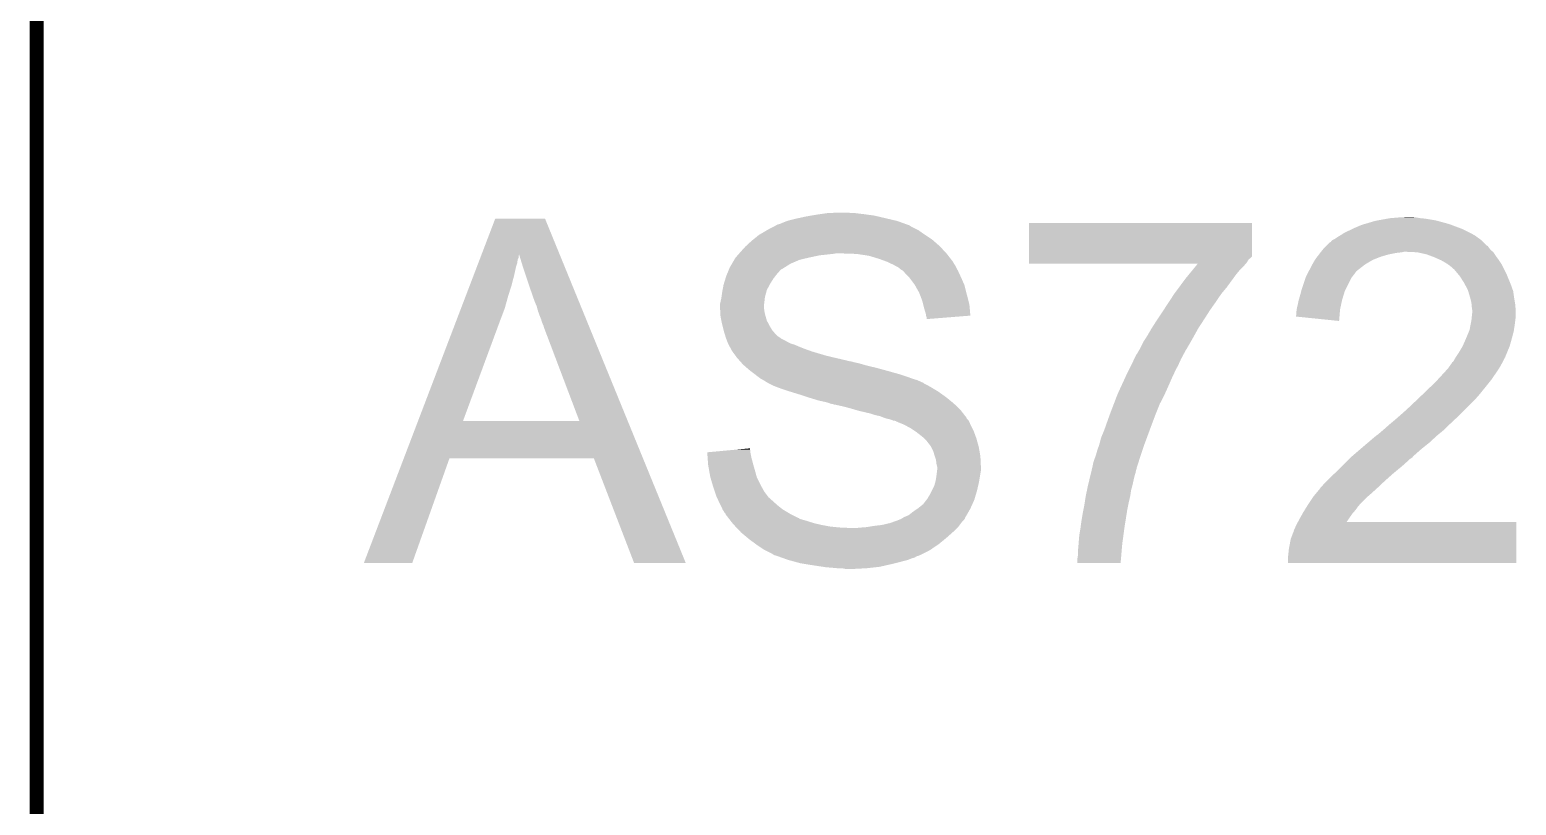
# Model space of a CAD drawing. Extents: x -1.4 to 24.2, y -3.9 to 53.4.
# Drawn here: x -1.35 to 14.81, y 26.19 to 34.62 of the extents above; entities that cross this region are included whole.
import ezdxf

# ---------------------------------------------------------------- set-up
doc = ezdxf.new("R2010")
doc.units = 0
doc.layers.add('SPECTRAL_CLICK_V100_GKO', color=9, linetype='CONTINUOUS')
doc.layers.add('SPECTRAL_CLICK_V100_GTO', color=11, linetype='CONTINUOUS')

msp = doc.modelspace()

# ---------------------------------------------------------------- linework, layer by layer
at = {"layer": 'SPECTRAL_CLICK_V100_GKO', "const_width": 0.1524}
msp.add_lwpolyline([(-1.27, -3.81), (-1.27, 39.32682)], dxfattribs=at)
at = {"layer": 'SPECTRAL_CLICK_V100_GTO'}
for points in [[(3.565166, 32.181652), (3.71349, 32.570406), (4.413382, 32.181652), (4.254504, 32.570406)], [(3.71349, 32.570406), (3.713496, 32.57042), (4.254504, 32.570406), (3.713496, 32.57042)], [(6.67766, 32.45104), (6.7407, 32.48406), (8.300718, 32.45104), (8.234682, 32.48406)], [(6.7407, 32.48406), (6.7601, 32.494222), (8.234682, 32.48406), (8.21944, 32.494222)], [(6.7601, 32.494222), (6.77464, 32.501838), (8.21944, 32.494222), (8.206744, 32.501838)], [(6.77464, 32.501838), (6.774644, 32.50184), (8.206744, 32.501838), (8.201664, 32.50184)], [(6.774644, 32.50184), (6.784344, 32.50692), (8.201664, 32.50184), (8.18762, 32.50692)], [(6.784344, 32.50692), (6.789424, 32.506922), (8.18762, 32.50692), (8.187614, 32.506922)], [(6.789424, 32.506922), (6.802118, 32.512), (8.187614, 32.506922), (8.173574, 32.512)], [(6.802118, 32.512), (6.817358, 32.51708), (8.173574, 32.512), (8.159528, 32.51708)], [(6.817358, 32.51708), (6.84022, 32.52724), (8.159528, 32.51708), (8.131436, 32.52724)], [(6.84022, 32.52724), (6.865618, 32.5374), (8.131436, 32.52724), (8.103344, 32.5374)], [(6.865618, 32.5374), (6.888476, 32.545018), (8.103344, 32.5374), (8.08228, 32.545018)], [(6.888476, 32.545018), (6.90372, 32.550098), (8.08228, 32.545018), (8.060692, 32.550098)], [(6.90372, 32.550098), (6.985, 32.57042), (8.060692, 32.550098), (7.97433, 32.57042)], [(6.985, 32.57042), (7.008142, 32.5755), (7.97433, 32.57042), (7.95274, 32.5755)], [(7.008142, 32.5755), (7.08914, 32.59328), (7.95274, 32.5755), (7.87677, 32.59328)], [(7.08914, 32.59328), (7.14756, 32.60344), (7.87677, 32.59328), (7.833358, 32.60344)], [(7.14756, 32.60344), (7.20598, 32.6136), (7.833358, 32.60344), (7.758854, 32.6136)], [(7.20598, 32.6136), (7.24154, 32.61868), (7.758854, 32.6136), (7.7216, 32.61868)], [(7.24154, 32.61868), (7.330442, 32.63138), (7.7216, 32.61868), (7.61746, 32.63138)], [(7.330442, 32.63138), (7.47268, 32.63646), (7.579362, 32.63138), (7.54126, 32.63646)], [(9.514842, 32.158934), (9.51486, 32.522138), (11.937994, 32.158934), (11.938, 32.522138)], [(9.51486, 32.522138), (9.514862, 32.52216), (11.938, 32.522138), (9.514862, 32.52216)], [(13.06322, 32.4739), (13.12926, 32.501842), (14.18082, 32.4739), (14.106308, 32.501842)], [(13.12926, 32.501842), (13.163546, 32.512), (14.106308, 32.501842), (14.07922, 32.512)], [(13.163546, 32.512), (13.19784, 32.52216), (14.07922, 32.512), (14.041968, 32.52216)], [(13.19784, 32.52216), (13.27404, 32.54502), (14.041968, 32.52216), (13.958148, 32.54502)], [(13.27404, 32.54502), (13.301132, 32.5501), (13.958148, 32.54502), (13.93952, 32.5501)], [(13.301132, 32.5501), (13.35532, 32.56026), (13.93952, 32.5501), (13.8811, 32.56026)], [(13.35532, 32.56026), (13.412892, 32.57042), (13.8811, 32.56026), (13.82014, 32.57042)], [(13.412892, 32.57042), (13.441678, 32.5755), (13.82014, 32.57042), (13.766798, 32.5755)], [(13.441678, 32.5755), (13.53312, 32.58312), (13.766798, 32.5755), (13.72362, 32.58312)], [(13.53312, 32.58312), (13.632178, 32.5882), (13.72362, 32.58312), (13.68552, 32.5882)], [(6.439344, 32.273242), (6.49732, 32.326578), (8.54202, 32.273242), (8.481066, 32.326578)], [(6.49732, 32.326578), (6.519204, 32.34436), (8.481066, 32.326578), (8.460742, 32.34436)], [(6.519204, 32.34436), (6.578602, 32.392622), (8.460742, 32.34436), (8.3872, 32.392622)], [(6.578602, 32.392622), (6.587212, 32.3977), (8.3872, 32.392622), (8.37946, 32.3977)], [(6.587212, 32.3977), (6.669042, 32.445958), (8.37946, 32.3977), (8.31088, 32.445958)], [(6.669042, 32.445958), (6.67766, 32.45104), (8.31088, 32.445958), (8.300718, 32.45104)], [(12.781284, 32.31134), (12.793982, 32.316422), (14.45641, 32.31134), (14.451098, 32.316422)], [(12.793982, 32.316422), (12.809222, 32.334202), (14.451098, 32.316422), (14.43251, 32.334202)], [(12.809222, 32.334202), (12.818528, 32.339278), (14.43251, 32.334202), (14.427202, 32.339278)], [(12.818528, 32.339278), (12.83716, 32.34944), (14.427202, 32.339278), (14.413298, 32.34944)], [(12.83716, 32.34944), (12.867638, 32.36976), (14.413298, 32.34944), (14.385492, 32.36976)], [(12.867638, 32.36976), (12.897272, 32.38754), (14.385492, 32.36976), (14.361162, 32.38754)], [(12.897272, 32.38754), (12.90574, 32.39262), (14.361162, 32.38754), (14.35168, 32.39262)], [(12.90574, 32.39262), (12.94892, 32.42056), (14.35168, 32.39262), (14.299524, 32.42056)], [(12.94892, 32.42056), (12.960096, 32.42564), (14.299524, 32.42056), (14.29004, 32.42564)], [(12.960096, 32.42564), (13.0048, 32.44596), (14.29004, 32.42564), (14.247838, 32.44596)], [(13.0048, 32.44596), (13.031354, 32.45866), (14.247838, 32.44596), (14.22146, 32.45866)], [(13.031354, 32.45866), (13.06322, 32.4739), (14.22146, 32.45866), (14.18082, 32.4739)], [(3.550686, 32.143704), (3.559408, 32.166564), (3.96748, 32.143704), (3.967482, 32.166564)], [(3.559408, 32.166564), (3.563284, 32.176724), (3.967482, 32.166564), (3.97256, 32.176724)], [(3.563284, 32.176724), (3.565166, 32.181652), (3.97256, 32.176724), (3.972564, 32.181652)], [(4.01066, 32.05734), (3.972564, 32.181652), (4.464186, 32.05734), (4.413382, 32.181652)], [(6.328116, 32.14878), (6.34746, 32.17164), (7.13232, 32.14878), (7.239, 32.17164)], [(6.34746, 32.17164), (6.356424, 32.1818), (7.239, 32.17164), (7.33552, 32.1818)], [(6.356424, 32.1818), (6.360906, 32.18688), (7.33552, 32.1818), (7.381242, 32.18688)], [(6.360906, 32.18688), (6.365388, 32.19196), (7.381242, 32.18688), (7.411718, 32.19196)], [(6.365388, 32.19196), (6.38556, 32.21482), (8.618218, 32.19196), (8.596788, 32.21482)], [(6.38556, 32.21482), (6.43382, 32.26816), (8.596788, 32.21482), (8.546786, 32.26816)], [(6.43382, 32.26816), (6.439344, 32.273242), (8.546786, 32.26816), (8.54202, 32.273242)], [(7.640318, 32.18688), (7.48792, 32.19196), (8.62217, 32.18688), (8.618218, 32.19196)], [(7.774938, 32.16656), (7.640318, 32.18688), (8.637974, 32.16656), (8.62217, 32.18688)], [(7.88416, 32.13354), (7.774938, 32.16656), (8.663656, 32.13354), (8.637974, 32.16656)], [(9.514842, 32.1437), (9.514842, 32.158934), (11.92276, 32.1437), (11.937994, 32.158934)], [(12.62634, 32.12846), (12.649506, 32.158942), (13.26678, 32.12846), (13.34516, 32.158942)], [(12.649506, 32.158942), (12.666878, 32.1818), (13.34516, 32.158942), (13.42644, 32.1818)], [(12.666878, 32.1818), (12.6746, 32.19196), (13.42644, 32.1818), (13.47724, 32.19196)], [(12.6746, 32.19196), (12.67862, 32.19704), (13.47724, 32.19196), (13.502642, 32.19704)], [(12.67862, 32.19704), (12.684654, 32.20466), (13.502642, 32.19704), (13.56614, 32.20466)], [(12.684654, 32.20466), (12.688674, 32.20974), (13.56614, 32.20466), (13.588998, 32.20974)], [(12.688674, 32.20974), (12.704762, 32.23006), (14.556232, 32.20974), (14.53388, 32.23006)], [(12.704762, 32.23006), (12.722858, 32.252918), (14.53388, 32.23006), (14.513562, 32.252918)], [(12.722858, 32.252918), (12.72286, 32.25292), (14.513562, 32.252918), (14.513562, 32.25292)], [(12.72286, 32.25292), (12.743174, 32.273234), (14.513562, 32.25292), (14.50086, 32.273234)], [(12.743174, 32.273234), (12.748258, 32.278318), (14.50086, 32.273234), (14.490704, 32.278318)], [(12.748258, 32.278318), (12.753342, 32.2834), (14.490704, 32.278318), (14.48562, 32.2834)], [(12.753342, 32.2834), (12.781284, 32.31134), (14.48562, 32.2834), (14.45641, 32.31134)], [(13.733778, 32.20466), (13.61948, 32.20974), (14.561818, 32.20466), (14.556232, 32.20974)], [(13.733788, 32.204658), (13.733778, 32.20466), (14.56182, 32.204658), (14.561818, 32.20466)], [(13.837918, 32.1818), (13.733788, 32.204658), (14.57706, 32.1818), (14.56182, 32.204658)], [(13.877778, 32.16656), (13.837918, 32.1818), (14.58722, 32.16656), (14.57706, 32.1818)], [(13.92428, 32.14878), (13.877778, 32.16656), (14.60026, 32.14878), (14.58722, 32.16656)], [(3.47897, 31.95574), (3.513858, 32.04718), (3.91922, 31.95574), (3.939542, 32.04718)], [(3.513858, 32.04718), (3.528396, 32.085282), (3.939542, 32.04718), (3.95224, 32.085282)], [(3.528396, 32.085282), (3.542932, 32.123382), (3.95224, 32.085282), (3.957322, 32.123382)], [(3.542932, 32.123382), (3.550686, 32.143704), (3.957322, 32.123382), (3.96748, 32.143704)], [(4.09702, 31.79826), (4.01066, 32.05734), (4.570066, 31.79826), (4.464186, 32.05734)], [(6.230206, 31.960822), (6.245652, 31.99892), (6.7691, 31.960822), (6.80212, 31.99892)], [(6.245652, 31.99892), (6.25389, 32.019238), (6.80212, 31.99892), (6.82244, 32.019238)], [(6.25389, 32.019238), (6.25595, 32.02432), (6.82244, 32.019238), (6.8326, 32.02432)], [(6.25595, 32.02432), (6.2611, 32.037022), (6.8326, 32.02432), (6.853384, 32.037022)], [(6.2611, 32.037022), (6.269988, 32.05226), (6.853384, 32.037022), (6.87832, 32.05226)], [(6.269988, 32.05226), (6.286284, 32.080198), (6.87832, 32.05226), (6.9215, 32.080198)], [(6.286284, 32.080198), (6.311472, 32.123378), (6.9215, 32.080198), (7.023098, 32.123378)], [(6.311472, 32.123378), (6.31444, 32.128464), (7.023098, 32.123378), (7.044966, 32.128464)], [(6.31444, 32.128464), (6.314446, 32.133546), (7.044966, 32.128464), (7.066816, 32.133546)], [(6.314446, 32.133546), (6.31952, 32.13862), (7.066816, 32.133546), (7.088634, 32.13862)], [(6.31952, 32.13862), (6.328116, 32.14878), (7.088634, 32.13862), (7.13232, 32.14878)], [(7.975598, 32.10052), (7.88416, 32.13354), (8.689338, 32.10052), (8.663656, 32.13354)], [(7.975608, 32.100516), (7.975598, 32.10052), (8.68934, 32.100516), (8.689338, 32.10052)], [(7.986162, 32.095434), (7.975608, 32.100516), (8.689346, 32.095434), (8.68934, 32.100516)], [(7.996706, 32.090358), (7.986162, 32.095434), (8.694422, 32.090358), (8.689346, 32.095434)], [(8.03363, 32.07258), (7.996706, 32.090358), (8.70458, 32.07258), (8.694422, 32.090358)], [(8.04418, 32.0675), (8.03363, 32.07258), (8.707968, 32.0675), (8.70458, 32.07258)], [(8.062808, 32.05734), (8.04418, 32.0675), (8.71474, 32.05734), (8.707968, 32.0675)], [(8.100058, 32.037022), (8.062808, 32.05734), (8.725384, 32.037022), (8.71474, 32.05734)], [(8.125458, 32.014164), (8.100058, 32.037022), (8.737358, 32.014164), (8.725384, 32.037022)], [(8.138156, 32.009082), (8.125458, 32.014164), (8.74002, 32.009082), (8.737358, 32.014164)], [(8.143068, 32.004002), (8.138156, 32.009082), (8.74268, 32.004002), (8.74002, 32.009082)], [(8.211818, 31.93288), (8.143068, 32.004002), (8.7757, 31.93288), (8.74268, 32.004002)], [(9.51484, 32.090358), (9.514842, 32.123378), (11.87958, 32.090358), (11.899898, 32.123378)], [(9.51484, 32.080222), (9.51484, 32.090358), (11.870794, 32.080222), (11.87958, 32.090358)], [(11.348674, 32.0802), (9.51484, 32.080222), (11.870776, 32.0802), (11.870794, 32.080222)], [(9.514842, 32.123378), (9.514842, 32.1437), (11.899898, 32.123378), (11.92276, 32.1437)], [(11.24633, 31.95574), (11.29019, 32.009078), (11.7602, 31.95574), (11.803378, 32.009078)], [(11.29019, 32.009078), (11.325698, 32.05226), (11.803378, 32.009078), (11.846562, 32.05226)], [(11.325698, 32.05226), (11.348674, 32.0802), (11.846562, 32.05226), (11.870776, 32.0802)], [(12.541622, 31.97098), (12.555864, 31.998918), (13.05306, 31.97098), (13.073378, 31.998918)], [(12.555864, 31.998918), (12.561046, 32.00908), (13.073378, 31.998918), (13.08608, 32.00908)], [(12.561046, 32.00908), (12.58824, 32.06242), (13.08608, 32.00908), (13.154354, 32.06242)], [(12.58824, 32.06242), (12.5941, 32.07258), (13.154354, 32.06242), (13.16736, 32.07258)], [(12.5941, 32.07258), (12.623408, 32.12338), (13.16736, 32.07258), (13.253718, 32.12338)], [(12.623408, 32.12338), (12.62634, 32.12846), (13.253718, 32.12338), (13.26678, 32.12846)], [(13.969608, 32.12846), (13.92428, 32.14878), (14.61516, 32.12846), (14.60026, 32.14878)], [(13.997938, 32.11576), (13.969608, 32.12846), (14.62385, 32.11576), (14.61516, 32.12846)], [(14.0589, 32.080202), (13.997938, 32.11576), (14.64818, 32.080202), (14.62385, 32.11576)], [(14.058904, 32.0802), (14.0589, 32.080202), (14.64818, 32.0802), (14.64818, 32.080202)], [(14.097002, 32.052258), (14.058904, 32.0802), (14.662494, 32.052258), (14.64818, 32.0802)], [(14.1224, 32.0294), (14.097002, 32.052258), (14.674202, 32.0294), (14.662494, 32.052258)], [(14.135098, 32.019242), (14.1224, 32.0294), (14.679404, 32.019242), (14.674202, 32.0294)], [(14.171082, 31.976062), (14.135098, 32.019242), (14.70152, 31.976062), (14.679404, 32.019242)], [(3.391752, 31.72714), (3.4373, 31.84652), (3.85318, 31.72714), (3.89128, 31.84652)], [(3.4373, 31.84652), (3.47897, 31.95574), (3.89128, 31.84652), (3.91922, 31.95574)], [(6.184104, 31.793178), (6.19506, 31.851602), (6.664958, 31.793178), (6.69534, 31.851602)], [(6.19506, 31.851602), (6.19661, 31.85668), (6.69534, 31.851602), (6.697982, 31.85668)], [(6.19661, 31.85668), (6.215236, 31.91764), (6.697982, 31.85668), (6.73608, 31.91764)], [(6.215236, 31.91764), (6.222998, 31.94304), (6.73608, 31.91764), (6.755502, 31.94304)], [(6.222998, 31.94304), (6.230206, 31.960822), (6.755502, 31.94304), (6.7691, 31.960822)], [(8.27278, 31.851602), (8.211818, 31.93288), (8.81156, 31.851602), (8.7757, 31.93288)], [(8.275622, 31.846518), (8.27278, 31.851602), (8.813802, 31.846518), (8.81156, 31.851602)], [(8.32104, 31.765242), (8.275622, 31.846518), (8.83412, 31.765242), (8.813802, 31.846518)], [(11.145636, 31.82366), (11.21918, 31.92272), (11.66368, 31.82366), (11.73607, 31.92272)], [(11.21918, 31.92272), (11.24633, 31.95574), (11.73607, 31.92272), (11.7602, 31.95574)], [(12.47902, 31.80334), (12.498492, 31.86176), (12.9568, 31.80334), (12.98702, 31.86176)], [(12.498492, 31.86176), (12.520504, 31.927798), (12.98702, 31.86176), (13.02004, 31.927798)], [(12.520504, 31.927798), (12.5222, 31.932882), (13.02004, 31.927798), (13.023926, 31.932882)], [(12.5222, 31.932882), (12.541622, 31.97098), (13.023926, 31.932882), (13.05306, 31.97098)], [(14.1986, 31.94304), (14.171082, 31.976062), (14.715118, 31.94304), (14.70152, 31.976062)], [(14.24686, 31.86684), (14.1986, 31.94304), (14.746494, 31.86684), (14.715118, 31.94304)], [(14.257372, 31.84652), (14.24686, 31.86684), (14.75486, 31.84652), (14.746494, 31.86684)], [(14.28496, 31.793182), (14.257372, 31.84652), (14.773324, 31.793182), (14.75486, 31.84652)], [(3.342326, 31.597598), (3.391752, 31.72714), (3.817618, 31.597598), (3.85318, 31.72714)], [(4.1402, 31.673802), (4.09702, 31.79826), (4.62093, 31.673802), (4.570066, 31.79826)], [(4.163062, 31.62046), (4.1402, 31.673802), (4.64273, 31.62046), (4.62093, 31.673802)], [(6.15696, 31.645862), (6.16966, 31.6992), (6.636272, 31.645862), (6.642548, 31.6992)], [(6.16966, 31.6992), (6.172198, 31.716978), (6.642548, 31.6992), (6.64464, 31.716978)], [(6.172198, 31.716978), (6.17982, 31.77032), (6.64464, 31.716978), (6.658862, 31.77032)], [(6.17982, 31.77032), (6.184104, 31.793178), (6.658862, 31.77032), (6.664958, 31.793178)], [(8.32881, 31.74492), (8.32104, 31.765242), (8.8392, 31.74492), (8.83412, 31.765242)], [(8.354058, 31.678882), (8.32881, 31.74492), (8.856094, 31.678882), (8.8392, 31.74492)], [(8.364856, 31.635698), (8.354058, 31.678882), (8.86714, 31.635698), (8.856094, 31.678882)], [(11.034712, 31.66364), (11.091386, 31.75), (11.5443, 31.66364), (11.60272, 31.75)], [(11.091386, 31.75), (11.09472, 31.755078), (11.60272, 31.75), (11.606922, 31.755078)], [(11.09472, 31.755078), (11.145636, 31.82366), (11.606922, 31.755078), (11.66368, 31.82366)], [(12.43584, 31.6357), (12.446, 31.68396), (12.90701, 31.6357), (12.91735, 31.68396)], [(12.446, 31.68396), (12.44748, 31.68904), (12.91735, 31.68396), (12.91844, 31.68904)], [(12.44748, 31.68904), (12.46378, 31.74492), (12.91844, 31.68904), (12.935632, 31.74492)], [(12.46378, 31.74492), (12.475042, 31.788098), (12.935632, 31.74492), (12.948918, 31.788098)], [(12.475042, 31.788098), (12.47902, 31.80334), (12.948918, 31.788098), (12.9568, 31.80334)], [(14.288772, 31.780478), (14.28496, 31.793182), (14.77772, 31.780478), (14.773324, 31.793182)], [(14.30782, 31.716978), (14.288772, 31.780478), (14.78648, 31.716978), (14.77772, 31.780478)], [(14.31036, 31.70682), (14.30782, 31.716978), (14.78788, 31.70682), (14.78648, 31.716978)], [(14.32306, 31.65602), (14.31036, 31.70682), (14.796348, 31.65602), (14.78788, 31.70682)], [(3.290964, 31.46298), (3.342326, 31.597598), (3.76682, 31.46298), (3.817618, 31.597598)], [(4.1783, 31.56458), (4.163062, 31.62046), (4.665568, 31.56458), (4.64273, 31.62046)], [(4.19608, 31.51632), (4.1783, 31.56458), (4.68529, 31.51632), (4.665568, 31.56458)], [(4.21132, 31.478222), (4.19608, 31.51632), (4.70086, 31.478222), (4.68529, 31.51632)], [(6.15696, 31.630618), (6.15696, 31.645862), (6.63448, 31.630618), (6.636272, 31.645862)], [(6.15696, 31.5976), (6.15696, 31.630618), (6.63448, 31.5976), (6.63448, 31.630618)], [(6.15696, 31.597598), (6.15696, 31.5976), (6.634482, 31.597598), (6.63448, 31.5976)], [(6.159078, 31.559502), (6.15696, 31.597598), (6.63956, 31.559502), (6.634482, 31.597598)], [(6.161476, 31.516322), (6.159078, 31.559502), (6.64972, 31.516322), (6.63956, 31.559502)], [(6.16204, 31.50616), (6.161476, 31.516322), (6.652624, 31.50616), (6.64972, 31.516322)], [(6.170932, 31.462978), (6.16204, 31.50616), (6.66496, 31.462978), (6.652624, 31.50616)], [(8.37438, 31.5976), (8.364856, 31.635698), (8.870376, 31.5976), (8.86714, 31.635698)], [(8.39216, 31.539182), (8.37438, 31.5976), (8.875338, 31.539182), (8.870376, 31.5976)], [(8.396318, 31.516318), (8.39216, 31.539182), (8.877278, 31.516318), (8.875338, 31.539182)], [(8.39724, 31.51124), (8.396318, 31.516318), (8.81393, 31.51124), (8.877278, 31.516318)], [(8.402318, 31.496002), (8.39724, 31.51124), (8.623842, 31.496002), (8.81393, 31.51124)], [(10.912454, 31.47822), (10.97796, 31.57728), (11.41984, 31.47822), (11.48334, 31.57728)], [(10.97796, 31.57728), (10.98804, 31.59252), (11.48334, 31.57728), (11.494096, 31.59252)], [(10.98804, 31.59252), (11.034712, 31.66364), (11.494096, 31.59252), (11.5443, 31.66364)], [(12.41552, 31.50618), (12.415522, 31.511242), (12.889346, 31.50618), (12.88976, 31.511242)], [(12.885398, 31.457902), (12.41552, 31.50618), (12.885398, 31.457902), (12.889346, 31.50618)], [(12.415522, 31.511242), (12.4206, 31.526484), (12.88976, 31.511242), (12.891008, 31.526484)], [(12.4206, 31.55442), (12.424324, 31.58236), (12.893294, 31.55442), (12.89558, 31.58236)], [(12.4206, 31.526484), (12.4206, 31.55442), (12.891008, 31.526484), (12.893294, 31.55442)], [(12.424324, 31.58236), (12.42568, 31.592518), (12.89558, 31.58236), (12.897756, 31.592518)], [(12.42568, 31.592518), (12.43584, 31.6357), (12.897756, 31.592518), (12.90701, 31.6357)], [(14.32548, 31.63062), (14.32306, 31.65602), (14.80058, 31.63062), (14.796348, 31.65602)], [(14.323594, 31.46806), (14.32814, 31.51124), (14.80058, 31.46806), (14.80566, 31.51124)], [(14.32814, 31.602678), (14.32548, 31.63062), (14.802328, 31.602678), (14.80058, 31.63062)], [(14.33322, 31.569662), (14.32814, 31.602678), (14.80439, 31.569662), (14.802328, 31.602678)], [(14.32814, 31.51124), (14.33215, 31.549342), (14.80566, 31.51124), (14.80566, 31.549342)], [(14.33215, 31.549342), (14.33322, 31.559502), (14.80566, 31.549342), (14.805026, 31.559502)], [(14.33322, 31.559502), (14.33322, 31.569662), (14.805026, 31.559502), (14.80439, 31.569662)], [(2.874258, 30.370808), (3.290964, 31.46298), (3.36297, 30.370808), (3.76682, 31.46298)], [(4.221478, 31.4452), (4.21132, 31.478222), (4.714356, 31.4452), (4.70086, 31.478222)], [(4.23164, 31.4198), (4.221478, 31.4452), (4.724736, 31.4198), (4.714356, 31.4452)], [(4.23926, 31.402016), (4.23164, 31.4198), (4.732004, 31.402016), (4.724736, 31.4198)], [(4.239262, 31.396936), (4.23926, 31.402016), (4.73408, 31.396936), (4.732004, 31.402016)], [(4.62785, 30.37078), (4.239262, 31.396936), (5.153452, 30.37078), (4.73408, 31.396936)], [(6.17982, 31.4198), (6.170932, 31.462978), (6.687578, 31.4198), (6.66496, 31.462978)], [(6.18236, 31.40964), (6.17982, 31.4198), (6.6929, 31.40964), (6.687578, 31.4198)], [(6.196332, 31.353758), (6.18236, 31.40964), (6.725922, 31.353758), (6.6929, 31.40964)], [(6.20014, 31.33852), (6.196332, 31.353758), (6.73971, 31.33852), (6.725922, 31.353758)], [(8.40232, 31.478244), (8.402318, 31.496002), (8.40232, 31.478244), (8.623842, 31.496002)], [(10.802618, 31.30042), (10.84072, 31.36646), (11.311466, 31.30042), (11.348156, 31.36646)], [(10.84072, 31.36646), (10.847116, 31.37662), (11.348156, 31.36646), (11.353802, 31.37662)], [(10.847116, 31.37662), (10.8839, 31.43504), (11.353802, 31.37662), (11.391772, 31.43504)], [(10.8839, 31.43504), (10.912454, 31.47822), (11.391772, 31.43504), (11.41984, 31.47822)], [(14.296388, 31.343598), (14.30274, 31.358842), (14.7828, 31.343598), (14.785144, 31.358842)], [(14.30274, 31.358842), (14.312652, 31.40964), (14.785144, 31.358842), (14.79296, 31.40964)], [(14.312652, 31.40964), (14.32306, 31.462978), (14.79296, 31.40964), (14.799916, 31.462978)], [(14.32306, 31.462978), (14.323594, 31.46806), (14.799916, 31.462978), (14.80058, 31.46806)], [(6.212388, 31.30042), (6.20014, 31.33852), (6.77418, 31.30042), (6.73971, 31.33852)], [(6.21402, 31.29534), (6.212388, 31.30042), (6.779262, 31.29534), (6.77418, 31.30042)], [(6.219734, 31.27756), (6.21402, 31.29534), (6.807198, 31.27756), (6.779262, 31.29534)], [(6.223, 31.267398), (6.219734, 31.27756), (6.820752, 31.267398), (6.807198, 31.27756)], [(6.224936, 31.26232), (6.223, 31.267398), (6.827522, 31.26232), (6.820752, 31.267398)], [(6.228806, 31.25216), (6.224936, 31.26232), (6.85038, 31.25216), (6.827522, 31.26232)], [(6.23558, 31.23438), (6.228806, 31.25216), (6.8834, 31.23438), (6.85038, 31.25216)], [(6.24332, 31.21406), (6.23558, 31.23438), (6.9215, 31.21406), (6.8834, 31.23438)], [(6.243322, 31.214058), (6.24332, 31.21406), (6.921502, 31.214058), (6.9215, 31.21406)], [(6.251388, 31.198822), (6.243322, 31.214058), (6.96976, 31.198822), (6.921502, 31.214058)], [(6.263492, 31.17596), (6.251388, 31.198822), (7.0231, 31.17596), (6.96976, 31.198822)], [(10.71626, 31.14802), (10.73912, 31.1912), (11.224258, 31.14802), (11.249206, 31.1912)], [(10.73912, 31.1912), (10.764522, 31.242), (11.249206, 31.1912), (11.278558, 31.242)], [(10.764522, 31.242), (10.777772, 31.26232), (11.278558, 31.242), (11.2903, 31.26232)], [(10.777772, 31.26232), (10.802618, 31.30042), (11.2903, 31.26232), (11.311466, 31.30042)], [(14.22654, 31.181042), (14.228778, 31.186118), (14.737556, 31.181042), (14.73962, 31.186118)], [(14.228778, 31.186118), (14.26464, 31.2674), (14.73962, 31.186118), (14.76248, 31.2674)], [(14.26464, 31.2674), (14.296388, 31.343598), (14.76248, 31.2674), (14.7828, 31.343598)], [(6.26618, 31.17088), (6.263492, 31.17596), (7.036084, 31.17088), (7.0231, 31.17596)], [(6.27588, 31.1531), (6.26618, 31.17088), (7.08152, 31.1531), (7.036084, 31.17088)], [(6.28142, 31.14294), (6.27588, 31.1531), (7.109972, 31.14294), (7.08152, 31.1531)], [(6.2865, 31.132782), (6.28142, 31.14294), (7.138416, 31.132782), (7.109972, 31.14294)], [(6.290226, 31.127702), (6.2865, 31.132782), (7.15264, 31.127702), (7.138416, 31.132782)], [(6.306992, 31.10484), (6.290226, 31.127702), (7.22884, 31.10484), (7.15264, 31.127702)], [(6.325618, 31.07944), (6.306992, 31.10484), (7.3152, 31.07944), (7.22884, 31.10484)], [(6.342382, 31.05658), (6.325618, 31.07944), (7.41172, 31.05658), (7.3152, 31.07944)], [(6.342382, 31.056578), (6.342382, 31.05658), (7.41173, 31.056578), (7.41172, 31.05658)], [(6.36506, 31.03118), (6.342382, 31.056578), (7.520942, 31.03118), (7.41173, 31.056578)], [(6.365062, 31.031178), (6.36506, 31.03118), (7.526022, 31.031178), (7.520942, 31.03118)], [(6.371864, 31.02356), (6.365062, 31.031178), (7.54888, 31.02356), (7.526022, 31.031178)], [(6.376398, 31.01848), (6.371864, 31.02356), (7.57936, 31.01848), (7.54888, 31.02356)], [(10.626762, 30.98038), (10.656886, 31.041342), (11.1379, 30.98038), (11.16584, 31.041342)], [(10.656886, 31.041342), (10.68073, 31.0896), (11.16584, 31.041342), (11.19124, 31.0896)], [(10.68073, 31.0896), (10.683242, 31.09468), (11.19124, 31.0896), (11.193974, 31.09468)], [(10.683242, 31.09468), (10.688322, 31.099762), (11.193974, 31.09468), (11.19671, 31.099762)], [(10.688322, 31.099762), (10.70102, 31.12262), (11.19671, 31.099762), (11.20902, 31.12262)], [(10.70102, 31.12262), (10.713208, 31.142936), (11.20902, 31.12262), (11.219178, 31.142936)], [(10.713208, 31.142936), (10.716258, 31.148018), (11.219178, 31.142936), (11.224258, 31.148018)], [(10.716258, 31.148018), (10.71626, 31.14802), (11.224258, 31.148018), (11.224258, 31.14802)], [(14.1224, 31.013404), (14.129654, 31.02356), (14.6632, 31.013404), (14.6685, 31.02356)], [(14.129654, 31.02356), (14.1351, 31.031182), (14.6685, 31.02356), (14.672534, 31.031182)], [(14.1351, 31.031182), (14.145262, 31.0515), (14.672534, 31.031182), (14.683292, 31.0515)], [(14.145262, 31.0515), (14.155198, 31.066738), (14.683292, 31.0515), (14.69136, 31.066738)], [(14.155198, 31.066738), (14.17342, 31.094678), (14.69136, 31.066738), (14.70152, 31.094678)], [(14.17342, 31.094678), (14.180046, 31.10484), (14.70152, 31.094678), (14.7066, 31.10484)], [(14.180046, 31.10484), (14.18336, 31.10992), (14.7066, 31.10484), (14.708662, 31.10992)], [(14.18336, 31.10992), (14.22654, 31.181042), (14.708662, 31.10992), (14.737556, 31.181042)], [(6.38547, 31.00832), (6.376398, 31.01848), (7.617458, 31.00832), (7.57936, 31.01848)], [(6.394542, 30.99816), (6.38547, 31.00832), (7.66572, 30.99816), (7.617458, 31.00832)], [(6.40588, 30.98546), (6.394542, 30.99816), (7.709264, 30.98546), (7.66572, 30.99816)], [(6.411624, 30.98038), (6.40588, 30.98546), (7.72668, 30.98038), (7.709264, 30.98546)], [(6.428852, 30.96514), (6.411624, 30.98038), (7.7851, 30.96514), (7.72668, 30.98038)], [(6.44608, 30.9499), (6.428852, 30.96514), (7.85114, 30.9499), (7.7851, 30.96514)], [(6.47192, 30.92704), (6.44608, 30.9499), (7.93496, 30.92704), (7.85114, 30.9499)], [(6.491974, 30.9118), (6.47192, 30.92704), (7.99084, 30.9118), (7.93496, 30.92704)], [(6.53542, 30.87878), (6.491974, 30.9118), (8.107512, 30.87878), (7.99084, 30.9118)], [(6.541996, 30.8737), (6.53542, 30.87878), (8.12546, 30.8737), (8.107512, 30.87878)], [(6.571578, 30.85084), (6.541996, 30.8737), (8.1915, 30.85084), (8.12546, 30.8737)], [(10.559078, 30.84068), (10.57656, 30.87878), (11.06932, 30.84068), (11.0871, 30.87878)], [(10.57656, 30.87878), (10.595386, 30.91688), (11.0871, 30.87878), (11.10488, 30.91688)], [(10.595386, 30.91688), (10.626762, 30.98038), (11.10488, 30.91688), (11.1379, 30.98038)], [(13.95476, 30.81782), (14.01572, 30.88386), (14.53896, 30.81782), (14.584362, 30.88386)], [(14.01572, 30.88386), (14.029634, 30.8991), (14.584362, 30.88386), (14.59484, 30.8991)], [(14.029634, 30.8991), (14.06906, 30.94228), (14.59484, 30.8991), (14.623072, 30.94228)], [(14.06906, 30.94228), (14.08525, 30.96514), (14.623072, 30.94228), (14.63802, 30.96514)], [(14.08525, 30.96514), (14.11224, 31.003244), (14.63802, 30.96514), (14.6579, 31.003244)], [(14.11224, 31.003244), (14.112254, 31.008326), (14.6579, 31.003244), (14.66055, 31.008326)], [(14.112254, 31.008326), (14.1224, 31.013404), (14.66055, 31.008326), (14.6632, 31.013404)], [(6.5913, 30.8356), (6.571578, 30.85084), (8.235316, 30.8356), (8.1915, 30.85084)], [(6.600076, 30.83052), (6.5913, 30.8356), (8.24992, 30.83052), (8.235316, 30.8356)], [(6.630786, 30.81274), (6.600076, 30.83052), (8.3058, 30.81274), (8.24992, 30.83052)], [(6.63956, 30.80766), (6.630786, 30.81274), (8.316596, 30.80766), (8.3058, 30.81274)], [(6.664326, 30.79242), (6.63956, 30.80766), (8.348984, 30.79242), (8.316596, 30.80766)], [(6.66433, 30.792418), (6.664326, 30.79242), (8.354064, 30.792418), (8.348984, 30.79242)], [(6.672578, 30.787342), (6.66433, 30.792418), (8.364216, 30.787342), (8.354064, 30.792418)], [(6.67258, 30.78734), (6.672578, 30.787342), (8.364218, 30.78734), (8.364216, 30.787342)], [(6.677654, 30.782266), (6.67258, 30.78734), (8.37031, 30.782266), (8.364218, 30.78734)], [(6.682736, 30.78226), (6.677654, 30.782266), (8.370316, 30.78226), (8.37031, 30.782266)], [(6.697132, 30.77464), (6.682736, 30.78226), (8.379462, 30.77464), (8.370316, 30.78226)], [(6.716324, 30.76448), (6.697132, 30.77464), (8.402318, 30.76448), (8.379462, 30.77464)], [(6.72592, 30.7594), (6.716324, 30.76448), (8.411306, 30.7594), (8.402318, 30.76448)], [(6.774182, 30.73908), (6.72592, 30.7594), (8.447258, 30.73908), (8.411306, 30.7594)], [(6.796026, 30.73146), (6.774182, 30.73908), (8.46074, 30.73146), (8.447258, 30.73908)], [(6.8834, 30.70098), (6.796026, 30.73146), (8.510944, 30.70098), (8.46074, 30.73146)], [(6.924882, 30.688282), (6.8834, 30.70098), (8.531858, 30.688282), (8.510944, 30.70098)], [(10.4775, 30.66288), (10.519454, 30.75432), (10.990312, 30.66288), (11.03122, 30.75432)], [(10.519454, 30.75432), (10.559078, 30.84068), (11.03122, 30.75432), (11.06932, 30.84068)], [(13.777756, 30.6451), (13.875422, 30.73908), (14.39926, 30.6451), (14.47546, 30.73908)], [(13.875422, 30.73908), (13.89126, 30.75432), (14.47546, 30.73908), (14.48775, 30.75432)], [(13.89126, 30.75432), (13.95476, 30.81782), (14.48775, 30.75432), (14.53896, 30.81782)], [(7.00786, 30.66288), (6.924882, 30.688282), (8.5672, 30.66288), (8.531858, 30.688282)], [(7.109122, 30.62986), (7.00786, 30.66288), (8.61314, 30.62986), (8.5672, 30.66288)], [(7.1247, 30.62478), (7.109122, 30.62986), (8.619394, 30.62478), (8.61314, 30.62986)], [(7.23392, 30.59176), (7.1247, 30.62478), (8.660034, 30.59176), (8.619394, 30.62478)], [(7.28218, 30.5816), (7.23392, 30.59176), (8.672538, 30.5816), (8.660034, 30.59176)], [(7.325358, 30.57144), (7.28218, 30.5816), (8.685042, 30.57144), (8.672538, 30.5816)], [(7.345168, 30.563822), (7.325358, 30.57144), (8.694418, 30.563822), (8.685042, 30.57144)], [(7.358378, 30.558742), (7.345168, 30.563822), (8.699674, 30.558742), (8.694418, 30.563822)], [(7.38632, 30.55366), (7.358378, 30.558742), (8.704932, 30.55366), (8.699674, 30.558742)], [(7.401558, 30.548582), (7.38632, 30.55366), (8.710184, 30.548582), (8.704932, 30.55366)], [(7.406638, 30.54858), (7.401558, 30.548582), (8.710186, 30.54858), (8.710184, 30.548582)], [(7.49808, 30.52826), (7.406638, 30.54858), (8.731208, 30.52826), (8.710186, 30.54858)], [(10.39876, 30.45714), (10.437644, 30.558742), (10.896116, 30.45714), (10.93724, 30.558742)], [(10.437644, 30.558742), (10.475554, 30.6578), (10.93724, 30.558742), (10.98804, 30.6578)], [(10.475554, 30.6578), (10.4775, 30.66288), (10.98804, 30.6578), (10.990312, 30.66288)], [(13.61948, 30.49524), (13.675956, 30.54858), (14.25448, 30.49524), (14.30782, 30.54858)], [(13.675956, 30.54858), (13.70554, 30.57652), (14.30782, 30.54858), (14.33322, 30.57652)], [(13.70554, 30.57652), (13.732434, 30.60192), (14.33322, 30.57652), (14.36116, 30.60192)], [(13.732434, 30.60192), (13.75664, 30.62478), (14.36116, 30.60192), (14.380502, 30.62478)], [(13.75664, 30.62478), (13.767198, 30.63494), (14.380502, 30.62478), (14.3891, 30.63494)], [(13.767198, 30.63494), (13.777756, 30.6451), (14.3891, 30.63494), (14.39926, 30.6451)], [(7.58444, 30.5054), (7.49808, 30.52826), (8.754856, 30.5054), (8.731208, 30.52826)], [(7.63525, 30.490158), (7.58444, 30.5054), (8.770622, 30.490158), (8.754856, 30.5054)], [(7.660642, 30.48254), (7.63525, 30.490158), (8.776574, 30.48254), (8.770622, 30.490158)], [(7.72668, 30.4673), (7.660642, 30.48254), (8.78848, 30.4673), (8.776574, 30.48254)], [(7.79018, 30.45206), (7.72668, 30.4673), (8.800386, 30.45206), (8.78848, 30.4673)], [(7.84606, 30.43428), (7.79018, 30.45206), (8.814276, 30.43428), (8.800386, 30.45206)], [(7.894318, 30.42412), (7.84606, 30.43428), (8.822214, 30.42412), (8.814276, 30.43428)], [(7.93242, 30.40888), (7.894318, 30.42412), (8.83412, 30.40888), (8.822214, 30.42412)], [(7.932428, 30.408878), (7.93242, 30.40888), (8.83412, 30.408878), (8.83412, 30.40888)], [(7.97052, 30.396182), (7.932428, 30.408878), (8.839204, 30.396182), (8.83412, 30.408878)], [(7.97054, 30.396178), (7.97052, 30.396182), (8.839204, 30.396178), (8.839204, 30.396182)], [(7.995918, 30.3911), (7.97054, 30.396178), (8.843774, 30.3911), (8.839204, 30.396178)], [(8.0391, 30.375862), (7.995918, 30.3911), (8.857486, 30.375862), (8.843774, 30.3911)], [(8.067036, 30.370782), (8.0391, 30.375862), (8.862058, 30.370782), (8.857486, 30.375862)], [(10.36574, 30.3657), (10.396924, 30.45206), (10.861434, 30.3657), (10.89406, 30.45206)], [(10.396924, 30.45206), (10.39876, 30.45714), (10.89406, 30.45206), (10.896116, 30.45714)], [(13.43152, 30.33268), (13.48994, 30.38094), (14.08454, 30.33268), (14.1351, 30.38094)], [(13.48994, 30.38094), (13.545094, 30.4292), (14.1351, 30.38094), (14.18844, 30.4292)], [(13.545094, 30.4292), (13.5509, 30.43428), (14.18844, 30.4292), (14.19352, 30.43428)], [(13.5509, 30.43428), (13.61948, 30.49524), (14.19352, 30.43428), (14.25448, 30.49524)], [(2.71919, 29.96438), (2.874248, 30.37078), (5.31954, 29.96438), (5.153452, 30.37078)], [(2.874248, 30.37078), (2.874258, 30.370808), (4.62785, 30.37078), (3.36297, 30.370808)], [(8.067042, 30.370778), (8.067036, 30.370782), (8.86206, 30.370778), (8.862058, 30.370782)], [(8.07212, 30.365704), (8.067042, 30.370778), (8.864198, 30.365704), (8.86206, 30.370778)], [(8.1534, 30.33268), (8.07212, 30.365704), (8.878102, 30.33268), (8.864198, 30.365704)], [(8.172366, 30.32252), (8.1534, 30.33268), (8.88238, 30.32252), (8.878102, 30.33268)], [(8.22452, 30.294578), (8.172366, 30.32252), (8.896352, 30.294578), (8.88238, 30.32252)], [(8.28294, 30.25648), (8.22452, 30.294578), (8.9154, 30.25648), (8.896352, 30.294578)], [(8.282944, 30.256478), (8.28294, 30.25648), (8.9154, 30.256478), (8.9154, 30.25648)], [(8.32612, 30.22346), (8.282944, 30.256478), (8.927508, 30.22346), (8.9154, 30.256478)], [(8.364218, 30.192982), (8.32612, 30.22346), (8.938682, 30.192982), (8.927508, 30.22346)], [(10.2997, 30.192982), (10.33272, 30.27172), (10.797374, 30.192982), (10.826472, 30.27172)], [(10.33272, 30.27172), (10.355922, 30.33776), (10.826472, 30.27172), (10.85088, 30.33776)], [(10.355922, 30.33776), (10.36574, 30.3657), (10.85088, 30.33776), (10.861434, 30.3657)], [(13.29182, 30.2133), (13.31214, 30.22854), (13.950786, 30.2133), (13.969338, 30.22854)], [(13.31214, 30.22854), (13.34516, 30.25648), (13.969338, 30.22854), (14.00335, 30.25648)], [(13.34516, 30.25648), (13.356882, 30.26664), (14.00335, 30.25648), (14.01572, 30.26664)], [(13.356882, 30.26664), (13.38326, 30.2895), (14.01572, 30.26664), (14.039532, 30.2895)], [(13.38326, 30.2895), (13.425842, 30.3276), (14.039532, 30.2895), (14.07922, 30.3276)], [(13.425842, 30.3276), (13.43152, 30.33268), (14.07922, 30.3276), (14.08454, 30.33268)], [(6.181374, 30.045656), (6.345534, 30.060898), (6.48716, 30.045656), (6.482082, 30.060898)], [(6.345534, 30.060898), (6.48208, 30.073576), (6.482082, 30.060898), (6.48208, 30.073576)], [(8.37692, 30.18028), (8.364218, 30.192982), (8.943338, 30.18028), (8.938682, 30.192982)], [(8.402318, 30.154882), (8.37692, 30.18028), (8.950394, 30.154882), (8.943338, 30.18028)], [(8.4074, 30.14726), (8.402318, 30.154882), (8.952512, 30.14726), (8.950394, 30.154882)], [(8.4455, 30.099), (8.4074, 30.14726), (8.96592, 30.099), (8.952512, 30.14726)], [(8.450822, 30.088842), (8.4455, 30.099), (8.96874, 30.088842), (8.96592, 30.099)], [(8.47344, 30.045662), (8.450822, 30.088842), (8.976298, 30.045662), (8.96874, 30.088842)], [(10.25652, 30.05074), (10.274982, 30.10408), (10.746922, 30.05074), (10.76452, 30.10408)], [(10.274982, 30.10408), (10.279378, 30.11678), (10.76452, 30.10408), (10.769212, 30.11678)], [(10.279378, 30.11678), (10.2997, 30.192982), (10.769212, 30.11678), (10.797374, 30.192982)], [(13.031046, 29.99232), (13.119946, 30.06852), (13.69568, 29.99232), (13.78204, 30.06852)], [(13.119946, 30.06852), (13.14958, 30.09392), (13.78204, 30.06852), (13.814024, 30.09392)], [(13.14958, 30.09392), (13.200438, 30.137102), (13.814024, 30.09392), (13.8684, 30.137102)], [(13.200438, 30.137102), (13.2842, 30.20822), (13.8684, 30.137102), (13.944602, 30.20822)], [(13.2842, 30.20822), (13.29182, 30.2133), (13.944602, 30.20822), (13.950786, 30.2133)], [(2.286012, 28.82903), (2.719184, 29.964364), (2.811774, 28.82903), (3.215636, 29.964364)], [(2.719184, 29.964364), (2.71919, 29.96438), (3.215636, 29.964364), (4.785344, 29.96438)], [(5.222236, 28.829014), (4.785344, 29.96438), (5.783544, 28.829014), (5.31954, 29.96438)], [(6.01728, 30.03042), (6.181374, 30.045656), (6.48716, 30.03042), (6.48716, 30.045656)], [(6.017656, 30.025338), (6.01728, 30.03042), (6.48716, 30.025338), (6.48716, 30.03042)], [(6.021412, 29.97454), (6.017656, 30.025338), (6.49732, 29.97454), (6.48716, 30.025338)], [(6.026482, 29.90596), (6.021412, 29.97454), (6.5151, 29.90596), (6.49732, 29.97454)], [(6.02742, 29.89326), (6.026482, 29.90596), (6.51873, 29.89326), (6.5151, 29.90596)], [(6.03773, 29.83484), (6.02742, 29.89326), (6.53542, 29.83484), (6.51873, 29.89326)], [(8.488682, 29.99232), (8.47344, 30.045662), (8.985632, 29.99232), (8.976298, 30.045662)], [(8.490476, 29.987238), (8.488682, 29.99232), (8.98652, 29.987238), (8.985632, 29.99232)], [(8.503918, 29.949142), (8.490476, 29.987238), (8.988292, 29.949142), (8.98652, 29.987238)], [(8.509, 29.905962), (8.503918, 29.949142), (8.990302, 29.905962), (8.988292, 29.949142)], [(8.51545, 29.87802), (8.509, 29.905962), (8.9916, 29.87802), (8.990302, 29.905962)], [(10.20826, 29.893262), (10.21334, 29.916118), (10.694972, 29.893262), (10.702512, 29.916118)], [(10.20826, 29.888182), (10.20826, 29.893262), (10.693296, 29.888182), (10.694972, 29.893262)], [(10.21334, 29.916118), (10.223498, 29.94914), (10.702512, 29.916118), (10.713406, 29.94914)], [(10.223498, 29.94914), (10.241278, 29.9974), (10.713406, 29.94914), (10.729326, 29.9974)], [(10.241278, 29.9974), (10.25652, 30.05074), (10.729326, 29.9974), (10.746922, 30.05074)], [(12.92352, 29.88818), (12.941754, 29.90596), (13.578644, 29.88818), (13.59916, 29.90596)], [(12.941754, 29.90596), (12.973016, 29.93644), (13.59916, 29.90596), (13.63218, 29.93644)], [(12.973016, 29.93644), (12.99646, 29.959298), (13.63218, 29.93644), (13.657578, 29.959298)], [(12.99646, 29.959298), (13.012092, 29.974538), (13.657578, 29.959298), (13.680438, 29.974538)], [(13.012092, 29.974538), (13.025116, 29.987238), (13.680438, 29.974538), (13.690598, 29.987238)], [(13.025116, 29.987238), (13.02512, 29.98724), (13.690598, 29.987238), (13.6906, 29.98724)], [(13.02512, 29.98724), (13.031046, 29.99232), (13.6906, 29.98724), (13.69568, 29.99232)], [(6.05028, 29.76372), (6.03773, 29.83484), (6.555424, 29.76372), (6.53542, 29.83484)], [(6.053282, 29.75356), (6.05028, 29.76372), (6.55828, 29.75356), (6.555424, 29.76372)], [(6.075796, 29.67736), (6.053282, 29.75356), (6.59638, 29.67736), (6.55828, 29.75356)], [(8.49884, 29.71546), (8.50773, 29.7688), (8.972242, 29.71546), (8.98144, 29.7688)], [(8.50773, 29.7688), (8.509, 29.776418), (8.98144, 29.7688), (8.982708, 29.776418)], [(8.509, 29.776418), (8.5154, 29.829758), (8.982708, 29.776418), (8.9916, 29.829758)], [(8.5154, 29.829758), (8.51662, 29.839922), (8.9916, 29.829758), (8.9916, 29.839922)], [(8.51662, 29.872942), (8.51545, 29.87802), (8.9916, 29.872942), (8.9916, 29.87802)], [(8.51662, 29.839922), (8.51662, 29.872942), (8.9916, 29.839922), (8.9916, 29.872942)], [(10.157372, 29.67736), (10.17086, 29.73324), (10.64006, 29.67736), (10.65276, 29.73324)], [(10.17086, 29.73324), (10.181282, 29.77642), (10.65276, 29.73324), (10.662922, 29.77642)], [(10.181282, 29.77642), (10.188638, 29.806898), (10.662922, 29.77642), (10.673078, 29.806898)], [(10.188638, 29.806898), (10.195384, 29.83484), (10.673078, 29.806898), (10.67816, 29.83484)], [(10.195384, 29.83484), (10.199062, 29.850078), (10.67816, 29.83484), (10.683238, 29.850078)], [(10.199062, 29.850078), (10.2009, 29.857696), (10.683238, 29.850078), (10.68324, 29.857696)], [(10.2009, 29.857696), (10.20826, 29.888182), (10.68324, 29.857696), (10.693296, 29.888182)], [(12.75334, 29.72054), (12.77112, 29.73832), (13.38326, 29.72054), (13.403262, 29.73832)], [(12.77112, 29.73832), (12.83697, 29.80182), (13.403262, 29.73832), (13.4747, 29.80182)], [(12.83697, 29.80182), (12.84224, 29.8069), (13.4747, 29.80182), (13.480868, 29.8069)], [(12.84224, 29.8069), (12.90828, 29.87294), (13.480868, 29.8069), (13.56106, 29.87294)], [(12.90828, 29.87294), (12.92352, 29.88818), (13.56106, 29.87294), (13.578644, 29.88818)], [(6.0833, 29.65196), (6.075796, 29.67736), (6.610492, 29.65196), (6.59638, 29.67736)], [(6.098046, 29.60878), (6.0833, 29.65196), (6.63448, 29.60878), (6.610492, 29.65196)], [(6.100648, 29.60116), (6.098046, 29.60878), (6.63956, 29.60116), (6.63448, 29.60878)], [(6.107586, 29.58084), (6.100648, 29.60116), (6.6548, 29.58084), (6.63956, 29.60116)], [(6.11886, 29.547822), (6.107586, 29.58084), (6.679014, 29.547822), (6.6548, 29.58084)], [(8.422642, 29.54782), (8.44042, 29.575762), (8.930296, 29.54782), (8.938602, 29.575762)], [(8.44042, 29.575762), (8.455958, 29.608782), (8.938602, 29.575762), (8.94842, 29.608782)], [(8.455958, 29.608782), (8.46074, 29.61894), (8.94842, 29.608782), (8.95081, 29.61894)], [(8.46074, 29.61894), (8.483602, 29.662122), (8.95081, 29.61894), (8.96097, 29.662122)], [(8.483602, 29.662122), (8.493034, 29.69514), (8.96097, 29.662122), (8.96874, 29.69514)], [(8.493034, 29.69514), (8.49884, 29.71546), (8.96874, 29.69514), (8.972242, 29.71546)], [(10.13206, 29.55798), (10.144818, 29.61894), (10.61544, 29.55798), (10.62482, 29.61894)], [(10.144818, 29.61894), (10.15492, 29.6672), (10.62482, 29.61894), (10.637408, 29.6672)], [(10.15492, 29.6672), (10.157372, 29.67736), (10.637408, 29.6672), (10.64006, 29.67736)], [(12.60856, 29.5529), (12.623374, 29.57068), (13.199686, 29.5529), (13.2207, 29.57068)], [(12.623374, 29.57068), (12.68052, 29.63926), (13.2207, 29.57068), (13.2969, 29.63926)], [(12.68052, 29.63926), (12.68476, 29.644346), (13.2969, 29.63926), (13.302302, 29.644346)], [(12.68476, 29.644346), (12.684774, 29.651966), (13.302302, 29.644346), (13.3104, 29.651966)], [(12.684774, 29.651966), (12.694922, 29.657044), (13.3104, 29.651966), (13.315794, 29.657044)], [(12.694922, 29.657044), (12.722858, 29.690058), (13.315794, 29.657044), (13.350872, 29.690058)], [(12.722858, 29.690058), (12.75334, 29.72054), (13.350872, 29.690058), (13.38326, 29.72054)], [(6.121244, 29.54274), (6.11886, 29.547822), (6.68274, 29.54274), (6.679014, 29.547822)], [(6.139102, 29.50464), (6.121244, 29.54274), (6.72592, 29.50464), (6.68274, 29.54274)], [(6.15696, 29.466538), (6.139102, 29.50464), (6.768034, 29.466538), (6.72592, 29.50464)], [(6.16243, 29.456382), (6.15696, 29.466538), (6.779258, 29.456382), (6.768034, 29.466538)], [(6.17474, 29.433522), (6.16243, 29.456382), (6.808134, 29.433522), (6.779258, 29.456382)], [(6.1849, 29.40812), (6.17474, 29.433522), (6.84022, 29.40812), (6.808134, 29.433522)], [(6.184902, 29.408118), (6.1849, 29.40812), (6.840222, 29.408118), (6.84022, 29.40812)], [(6.200138, 29.385262), (6.184902, 29.408118), (6.878718, 29.385262), (6.840222, 29.408118)], [(8.255, 29.38526), (8.303428, 29.41828), (8.858314, 29.38526), (8.8773, 29.41828)], [(8.303428, 29.41828), (8.31088, 29.42336), (8.8773, 29.41828), (8.879572, 29.42336)], [(8.31088, 29.42336), (8.364222, 29.466542), (8.879572, 29.42336), (8.89889, 29.466542)], [(8.364222, 29.466542), (8.401512, 29.514798), (8.89889, 29.466542), (8.92048, 29.514798)], [(8.401512, 29.514798), (8.407402, 29.52242), (8.92048, 29.514798), (8.922744, 29.52242)], [(8.407402, 29.52242), (8.412482, 29.527504), (8.922744, 29.52242), (8.924256, 29.527504)], [(8.412482, 29.527504), (8.422642, 29.54782), (8.924256, 29.527504), (8.930296, 29.54782)], [(10.104472, 29.39796), (10.11682, 29.46146), (10.58164, 29.39796), (10.59393, 29.46146)], [(10.11682, 29.46146), (10.119226, 29.4767), (10.59393, 29.46146), (10.59688, 29.4767)], [(10.119226, 29.4767), (10.131256, 29.5529), (10.59688, 29.4767), (10.61466, 29.5529)], [(10.131256, 29.5529), (10.13206, 29.55798), (10.61466, 29.5529), (10.61544, 29.55798)], [(12.510918, 29.40304), (12.53445, 29.44114), (13.06322, 29.40304), (13.09116, 29.44114)], [(12.53445, 29.44114), (12.55014, 29.46654), (13.09116, 29.44114), (13.112326, 29.46654)], [(12.55014, 29.46654), (12.553576, 29.47162), (13.112326, 29.46654), (13.11656, 29.47162)], [(12.553576, 29.47162), (12.601688, 29.542742), (13.11656, 29.47162), (13.187682, 29.542742)], [(12.601688, 29.542742), (12.60856, 29.5529), (13.187682, 29.542742), (13.199686, 29.5529)], [(6.207758, 29.370024), (6.200138, 29.385262), (6.904382, 29.370024), (6.878718, 29.385262)], [(6.217914, 29.359866), (6.207758, 29.370024), (6.92149, 29.359866), (6.904382, 29.370024)], [(6.217916, 29.35986), (6.217914, 29.359866), (6.9215, 29.35986), (6.92149, 29.359866)], [(6.21792, 29.354784), (6.217916, 29.35986), (6.931654, 29.354784), (6.9215, 29.35986)], [(6.24766, 29.31668), (6.21792, 29.354784), (7.007864, 29.31668), (6.931654, 29.354784)], [(6.247666, 29.316672), (6.24766, 29.31668), (7.012944, 29.316672), (7.007864, 29.31668)], [(6.25361, 29.309058), (6.247666, 29.316672), (7.018026, 29.309058), (7.012944, 29.316672)], [(6.257572, 29.30398), (6.25361, 29.309058), (7.03326, 29.30398), (7.018026, 29.309058)], [(6.273432, 29.28366), (6.257572, 29.30398), (7.10438, 29.28366), (7.03326, 29.30398)], [(6.291274, 29.2608), (6.273432, 29.28366), (7.1755, 29.2608), (7.10438, 29.28366)], [(6.299202, 29.25064), (6.291274, 29.2608), (7.21868, 29.25064), (7.1755, 29.2608)], [(6.308798, 29.24048), (6.299202, 29.25064), (7.26186, 29.24048), (7.21868, 29.25064)], [(7.91464, 29.24048), (8.000998, 29.2608), (8.761092, 29.24048), (8.776334, 29.2608)], [(8.000998, 29.2608), (8.03795, 29.273502), (8.776334, 29.2608), (8.785862, 29.273502)], [(8.03795, 29.273502), (8.08228, 29.28874), (8.785862, 29.273502), (8.79983, 29.28874)], [(8.08228, 29.28874), (8.120382, 29.30398), (8.79983, 29.28874), (8.8138, 29.30398)], [(8.120382, 29.30398), (8.128838, 29.309054), (8.8138, 29.30398), (8.818874, 29.309054)], [(8.128838, 29.309054), (8.141536, 29.316674), (8.818874, 29.309054), (8.81888, 29.316674)], [(8.141536, 29.316674), (8.15848, 29.32684), (8.81888, 29.316674), (8.824724, 29.32684)], [(8.15848, 29.32684), (8.20674, 29.347162), (8.824724, 29.32684), (8.836408, 29.347162)], [(8.20674, 29.347162), (8.255, 29.38526), (8.836408, 29.347162), (8.858314, 29.38526)], [(10.076348, 29.2227), (10.0838, 29.27858), (10.5537, 29.2227), (10.562608, 29.27858)], [(10.0838, 29.27858), (10.09904, 29.37002), (10.562608, 29.27858), (10.577184, 29.37002)], [(10.09904, 29.37002), (10.104472, 29.39796), (10.577184, 29.37002), (10.58164, 29.39796)], [(12.4206, 29.24048), (12.437758, 29.273478), (14.810738, 29.24048), (14.81074, 29.273478)], [(12.437758, 29.273478), (12.43777, 29.2735), (14.81074, 29.273478), (12.966742, 29.2735)], [(12.43777, 29.2735), (12.45362, 29.30398), (12.966742, 29.2735), (12.987894, 29.30398)], [(12.45362, 29.30398), (12.488164, 29.36494), (12.987894, 29.30398), (13.0302, 29.36494)], [(12.488164, 29.36494), (12.4968, 29.38018), (13.0302, 29.36494), (13.043408, 29.38018)], [(12.4968, 29.38018), (12.510918, 29.40304), (13.043408, 29.38018), (13.06322, 29.40304)], [(6.32559, 29.2227), (6.308798, 29.24048), (7.358378, 29.2227), (7.26186, 29.24048)], [(6.335186, 29.21254), (6.32559, 29.2227), (7.4676, 29.21254), (7.358378, 29.2227)], [(6.339984, 29.20746), (6.335186, 29.21254), (7.58444, 29.20746), (7.4676, 29.21254)], [(6.375966, 29.16936), (6.339984, 29.20746), (8.69442, 29.16936), (8.732518, 29.20746)], [(6.38556, 29.1592), (6.375966, 29.16936), (8.68304, 29.1592), (8.69442, 29.16936)], [(6.449568, 29.10586), (6.38556, 29.1592), (8.6233, 29.10586), (8.68304, 29.1592)], [(6.477, 29.083), (6.449568, 29.10586), (8.59554, 29.083), (8.6233, 29.10586)], [(6.542634, 29.03474), (6.477, 29.083), (8.53694, 29.03474), (8.59554, 29.083)], [(7.63524, 29.20746), (7.68858, 29.21254), (8.732518, 29.20746), (8.737598, 29.21254)], [(7.68858, 29.21254), (7.75208, 29.21762), (8.737598, 29.21254), (8.742678, 29.21762)], [(7.75208, 29.21762), (7.782558, 29.2227), (8.742678, 29.21762), (8.747758, 29.2227)], [(7.782558, 29.2227), (7.828278, 29.23032), (8.747758, 29.2227), (8.753472, 29.23032)], [(7.828278, 29.23032), (7.91464, 29.24048), (8.753472, 29.23032), (8.761092, 29.24048)], [(10.05586, 29.06268), (10.06094, 29.12618), (10.532074, 29.06268), (10.540656, 29.12618)], [(10.06094, 29.12618), (10.07364, 29.20238), (10.540656, 29.12618), (10.550954, 29.20238)], [(10.07364, 29.20238), (10.076348, 29.2227), (10.550954, 29.20238), (10.5537, 29.2227)], [(12.33932, 28.9814), (12.359642, 29.088082), (14.810724, 28.9814), (14.81073, 29.088082)], [(12.359642, 29.088082), (12.3825, 29.149044), (14.81073, 29.088082), (14.810732, 29.149044)], [(12.3825, 29.149044), (12.382506, 29.154126), (14.810732, 29.149044), (14.810734, 29.154126)], [(12.382506, 29.154126), (12.387582, 29.159204), (14.810734, 29.154126), (14.810734, 29.159204)], [(12.387582, 29.159204), (12.39774, 29.19222), (14.810734, 29.159204), (14.810734, 29.19222)], [(12.39774, 29.19222), (12.4206, 29.24048), (14.810734, 29.19222), (14.810738, 29.24048)], [(6.56336, 29.0195), (6.542634, 29.03474), (8.514666, 29.0195), (8.53694, 29.03474)], [(6.639558, 28.968702), (6.56336, 29.0195), (8.440422, 28.968702), (8.514666, 29.0195)], [(6.639564, 28.9687), (6.639558, 28.968702), (8.44042, 28.9687), (8.440422, 28.968702)], [(6.70306, 28.93822), (6.639564, 28.9687), (8.380782, 28.93822), (8.44042, 28.9687)], [(6.725922, 28.925518), (6.70306, 28.93822), (8.35593, 28.925518), (8.380782, 28.93822)], [(6.741158, 28.915362), (6.725922, 28.925518), (8.336058, 28.915362), (8.35593, 28.925518)], [(10.0457, 28.94838), (10.05078, 29.00172), (10.520828, 28.94838), (10.525442, 29.00172)], [(10.0457, 28.905202), (10.0457, 28.94838), (10.517092, 28.905202), (10.520828, 28.94838)], [(10.05078, 29.00172), (10.05353, 29.03474), (10.525442, 29.00172), (10.5283, 29.03474)], [(10.05353, 29.03474), (10.05586, 29.06268), (10.5283, 29.03474), (10.532074, 29.06268)], [(12.32916, 28.88742), (12.33424, 28.9306), (14.81072, 28.88742), (14.810722, 28.9306)], [(12.33424, 28.9306), (12.33932, 28.9814), (14.810722, 28.9306), (14.810724, 28.9814)], [(2.811764, 28.829), (2.286012, 28.82903), (2.811764, 28.829), (2.811774, 28.82903)], [(5.783548, 28.829), (5.783544, 28.829014), (5.783548, 28.829), (5.222236, 28.829014)], [(6.753856, 28.910282), (6.741158, 28.915362), (8.326118, 28.910282), (8.336058, 28.915362)], [(6.758936, 28.91028), (6.753856, 28.910282), (8.326116, 28.91028), (8.326118, 28.910282)], [(6.758942, 28.910278), (6.758936, 28.91028), (8.321036, 28.910278), (8.326116, 28.91028)], [(6.773114, 28.905198), (6.758942, 28.910278), (8.310878, 28.905198), (8.321036, 28.910278)], [(6.787284, 28.900118), (6.773114, 28.905198), (8.293098, 28.900118), (8.310878, 28.905198)], [(6.822712, 28.887418), (6.787284, 28.900118), (8.27278, 28.887418), (8.293098, 28.900118)], [(6.851042, 28.877262), (6.822712, 28.887418), (8.23976, 28.877262), (8.27278, 28.887418)], [(6.89356, 28.86202), (6.851042, 28.877262), (8.20166, 28.86202), (8.23976, 28.877262)], [(6.97738, 28.83916), (6.89356, 28.86202), (8.1153, 28.83916), (8.20166, 28.86202)], [(7.033258, 28.82392), (6.97738, 28.83916), (8.05434, 28.82392), (8.1153, 28.83916)], [(7.096478, 28.81376), (7.033258, 28.82392), (8.0137, 28.81376), (8.05434, 28.82392)], [(7.1755, 28.80106), (7.096478, 28.81376), (7.957126, 28.80106), (8.0137, 28.81376)], [(7.276466, 28.78582), (7.1755, 28.80106), (7.889238, 28.78582), (7.957126, 28.80106)], [(7.31012, 28.78074), (7.276466, 28.78582), (7.843518, 28.78074), (7.889238, 28.78582)], [(7.37362, 28.77566), (7.31012, 28.78074), (7.797798, 28.77566), (7.843518, 28.78074)], [(7.4295, 28.77058), (7.37362, 28.77566), (7.75208, 28.77058), (7.797798, 28.77566)], [(7.520938, 28.76296), (7.477758, 28.77058), (7.607302, 28.76296), (7.75208, 28.77058)], [(10.04062, 28.872182), (10.0457, 28.905202), (10.514234, 28.872182), (10.517092, 28.905202)], [(10.04062, 28.829022), (10.04062, 28.872182), (10.5105, 28.829022), (10.514234, 28.872182)], [(10.5105, 28.829), (10.04062, 28.829022), (10.5105, 28.829), (10.5105, 28.829022)], [(12.32916, 28.829022), (12.32916, 28.88742), (14.810718, 28.829022), (14.81072, 28.88742)], [(14.810718, 28.829), (12.32916, 28.829022), (14.810718, 28.829), (14.810718, 28.829022)]]:
    msp.add_solid(points, dxfattribs=at)

doc.saveas('drawing.dxf')
